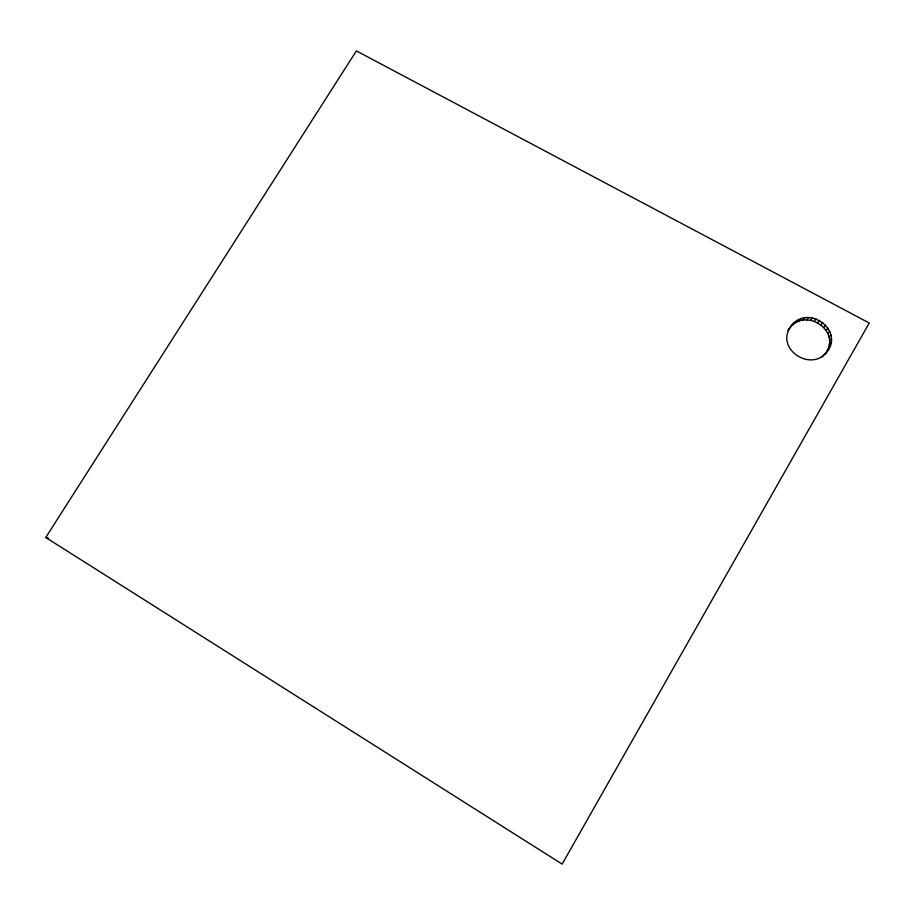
<?xml version="1.0" encoding="UTF-8"?>
<svg xmlns="http://www.w3.org/2000/svg" width="915" height="915" viewBox="0 0 915 915"><rect width="100%" height="100%" fill="white"/><g stroke="black" fill="none" stroke-linecap="round" stroke-linejoin="round"><path stroke-width="1.37" d="M826.84 351.291C839.753 329.537 805.177 308.069 790.171 327.467C806.584 301.504 847.828 331.996 824.735 354.299L828.704 349.187M45.75 537.482L356.37 50.897L869.25 323.018L562.119 864.103L45.75 537.482L48.438 538.112M791.784 325.202L788.078 330.452L789.668 328.21C776.549 350.136 811.491 371.856 826.588 352.218M792.802 324.882L794.426 322.606M795.867 322.789L797.503 320.502M799.275 321.234L800.945 318.935M802.935 320.284L804.628 317.974M806.733 319.953L808.46 317.642M810.553 320.25L812.303 317.94M814.281 321.176L816.054 318.866M817.804 322.698L819.6 320.399M821.007 324.768L822.825 322.492M823.809 327.33L825.65 325.065M826.108 330.315L827.972 328.062M827.846 333.609L829.722 331.39M828.967 337.132L830.843 334.936M829.436 340.78L831.312 338.607M829.219 344.429L831.106 342.279M828.35 347.963L830.225 345.836M822.105 356.907L823.935 354.837"/></g></svg>
